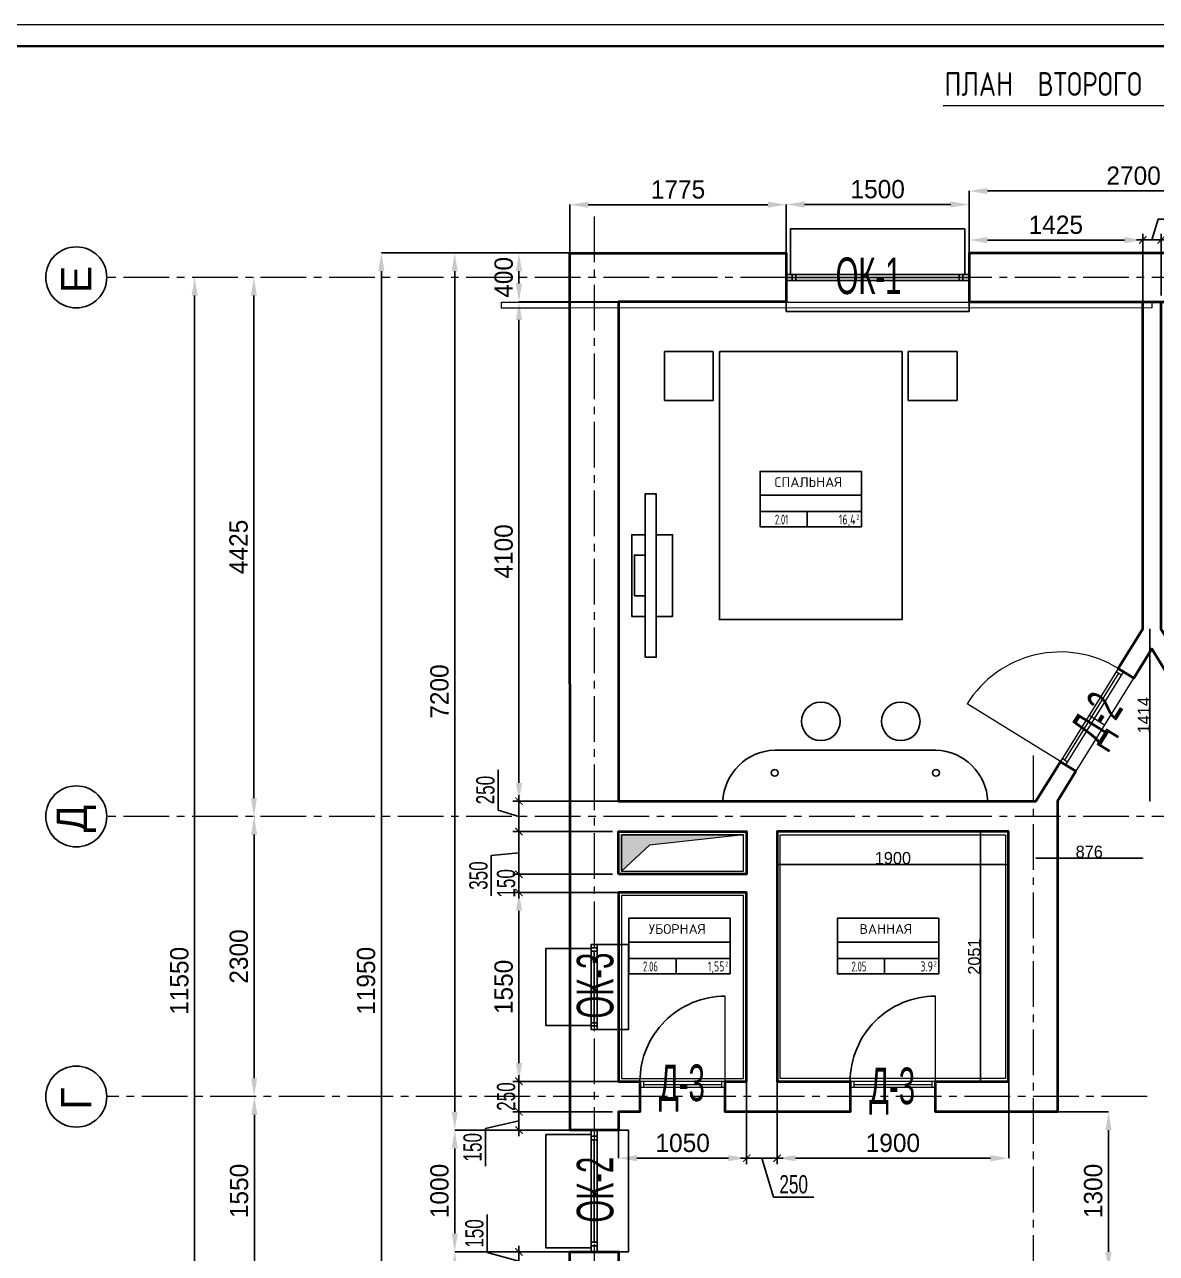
# Model space of a CAD drawing. Header units: millimetres. Extents: x 306212 to 393045, y -154783 to -111932.
# Drawn here: x 376521 to 385807, y -122020 to -111932 of the extents above; entities that cross this region are included whole.
import ezdxf
from ezdxf.enums import TextEntityAlignment as Align

# ---------------------------------------------------------------- set-up
doc = ezdxf.new("R2010")
doc.units = ezdxf.units.MM
doc.linetypes.add('CENTER2', pattern=[1.125, 0.75, -0.125, 0.125, -0.125])
for name, color, linetype in [('0 duvar', 2, 'Continuous'), ('AHSAP KAPI', 152, 'Continuous'), ('AKS', 252, 'CENTER2'), ('DENIZLIK', 174, 'Continuous'), ('room_no', 7, 'Continuous'), ('tefris', 8, 'Continuous')]:
    doc.layers.add(name, color=color, linetype=linetype)
for name, color, linetype, lineweight in [('ahsap', 222, 'Continuous', 13), ('OLCU', 7, 'Continuous', 13), ('Pencere No', 7, 'Continuous', 13)]:
    doc.layers.add(name, color=color, linetype=linetype, lineweight=lineweight)
doc.styles.add('1', font='ARIALN.TTF', dxfattribs={"width": 0.7})
doc.styles.add('CYRILLIC', font='cyriltlc.shx')
doc.styles.add('ROMANS', font='romans', dxfattribs={"width": 0.75})
doc.styles.add('SPDS', font='SPDS.shx')
doc.styles.add('TR', font='tsimplex.shx', dxfattribs={"width": 0.7})
doc.styles.add('YAZI', font='romans.shx')
doc.dimstyles.new('ISO-25', dxfattribs={"dimtxt": 100, "dimasz": 2.5, "dimexe": 1.25, "dimexo": 0.625, "dimtad": 1, "dimdec": 0, "dimtxsty": 'Standard', "dimcen": 2.5, "dimadec": 0, "dimazin": 0, "dimtfac": 1, "dimtdec": 0, "dimtmove": 0, "dimatfit": 3, "dimfxl": 0, "dimarcsym": 0})
doc.dimstyles.get("Standard").update_dxf_attribs({"dimtxt": 125, "dimasz": 60, "dimexe": 50, "dimexo": 50, "dimgap": 30, "dimtad": 1, "dimdec": 0, "dimzin": 0, "dimdsep": 46, "dimtxsty": 'TR', "dimblk": 'ARCHTICK', "dimcen": 90, "dimdle": 50, "dimclrt": 256, "dimadec": 0, "dimazin": 0, "dimtfac": 1, "dimtdec": 0, "dimtofl": 0, "dimtmove": 1, "dimatfit": 3, "dimldrblk": 'ARCHTICK', "dimfxl": 0, "dimtolj": 1, "dimtzin": 0, "dimarcsym": 0})

# ---------------------------------------------------------------- blocks, each defined once
blk = doc.blocks.new('*D584')
at = {"layer": 'ahsap', "color": 0, "lineweight": -2}
for p, q in [((384995, -120857), (385414, -120857)), ((385414, -121007), (385414, -122007)), ((384995, -122157), (385414, -122157))]:
    blk.add_line(p, q, dxfattribs=at)
at = {"layer": 'ahsap', "color": 0}
for points in [[(385389, -121007), (385439, -121007), (385414, -120857)], [(385389, -122007), (385439, -122007), (385414, -122157)]]:
    blk.add_solid(points, dxfattribs=at)
at = {"layer": 'DEFPOINTS', "color": 0}
for p in [(384995, -120857), (384995, -122157), (385414, -122157)]:
    blk.add_point(p, dxfattribs=at)
at = {"layer": 'ahsap', "color": 0, "insert": (385289, -121507), "char_height": 150, "attachment_point": 5, "rotation": 90}
blk.add_mtext('1300', dxfattribs=at)
blk = doc.blocks.new('*D585')
at = {"layer": 'ahsap', "color": 0, "lineweight": -2}
for p, q in [((378404, -114007), (378401, -114007)), ((378402, -114157), (378402, -118282)), ((378404, -118432), (378401, -118432))]:
    blk.add_line(p, q, dxfattribs=at)
at = {"layer": 'ahsap', "color": 0}
for points in [[(378377, -114157), (378427, -114157), (378402, -114007)], [(378377, -118282), (378427, -118282), (378402, -118432)]]:
    blk.add_solid(points, dxfattribs=at)
at = {"layer": 'DEFPOINTS', "color": 0}
for p in [(380970, -114007), (378402, -118432), (380970, -118432)]:
    blk.add_point(p, dxfattribs=at)
at = {"layer": 'ahsap', "color": 0, "insert": (378277, -116220), "char_height": 150, "attachment_point": 5, "rotation": 90}
blk.add_mtext('4425', dxfattribs=at)
blk = doc.blocks.new('*D629')
at = {"layer": 'ahsap', "color": 0, "lineweight": -2}
for p, q in [((378406, -118432), (378403, -118432)), ((378404, -118582), (378404, -120582)), ((378406, -120732), (378403, -120732))]:
    blk.add_line(p, q, dxfattribs=at)
at = {"layer": 'ahsap', "color": 0}
for points in [[(378379, -118582), (378429, -118582), (378404, -118432)], [(378379, -120582), (378429, -120582), (378404, -120732)]]:
    blk.add_solid(points, dxfattribs=at)
at = {"layer": 'DEFPOINTS', "color": 0}
for p in [(380970, -118432), (378404, -120732), (380970, -120732)]:
    blk.add_point(p, dxfattribs=at)
at = {"layer": 'ahsap', "color": 0, "insert": (378279, -119582), "char_height": 150, "attachment_point": 5, "rotation": 90}
blk.add_mtext('2300', dxfattribs=at)
blk = doc.blocks.new('*D630')
at = {"layer": 'ahsap', "color": 0, "lineweight": -2}
for p, q in [((378408, -120732), (378405, -120732)), ((378406, -120882), (378406, -122132)), ((378408, -122282), (378405, -122282))]:
    blk.add_line(p, q, dxfattribs=at)
at = {"layer": 'ahsap', "color": 0}
for points in [[(378381, -120882), (378431, -120882), (378406, -120732)], [(378381, -122132), (378431, -122132), (378406, -122282)]]:
    blk.add_solid(points, dxfattribs=at)
at = {"layer": 'DEFPOINTS', "color": 0}
for p in [(380970, -120732), (378406, -122282), (380970, -122282)]:
    blk.add_point(p, dxfattribs=at)
at = {"layer": 'ahsap', "color": 0, "insert": (378281, -121507), "char_height": 150, "attachment_point": 5, "rotation": 90}
blk.add_mtext('1550', dxfattribs=at)
blk = doc.blocks.new('_ArchTick')
at = {"color": 0, "linetype": 'ByBlock', "const_width": 0.15}
blk.add_lwpolyline([(-0.5, -0.5), (0.5, 0.5)], dxfattribs=at)
blk = doc.blocks.new('*D589')
at = {"layer": 'DEFPOINTS', "color": 0}
for p in [(380577, -122007), (380995, -122007), (381395, -122157)]:
    blk.add_point(p, dxfattribs=at)
at = {"layer": 'OLCU', "color": 0, "lineweight": -2}
for p, q in [((380317, -122011), (380317, -121701)), ((380577, -122207), (380577, -121957)), ((380577, -122082), (380317, -122011)), ((380945, -122007), (380527, -122007)), ((381345, -122157), (380527, -122157))]:
    blk.add_line(p, q, dxfattribs=at)
at = {"layer": 'OLCU', "color": 0, "lineweight": -2, "xscale": 60, "yscale": 60, "zscale": 60}
for p, rotation in [((380577, -122007), 90), ((380577, -122157), 270)]:
    blk.add_blockref('_ArchTick', p, dxfattribs=dict(at, rotation=rotation))
at = {"layer": 'OLCU', "insert": (380212, -121856), "char_height": 150, "attachment_point": 5, "rotation": 90, "style": 'TR'}
blk.add_mtext('\\A1;150', dxfattribs=at)
blk = doc.blocks.new('*D590')
at = {"layer": 'DEFPOINTS', "color": 0}
for p in [(380577, -120607), (381394, -120607), (381395, -120857)]:
    blk.add_point(p, dxfattribs=at)
at = {"layer": 'OLCU', "color": 0, "lineweight": -2}
for p, q in [((381344, -120607), (380527, -120607)), ((380577, -120907), (380577, -120557)), ((381345, -120857), (380527, -120857))]:
    blk.add_line(p, q, dxfattribs=at)
at = {"layer": 'OLCU', "color": 0, "lineweight": -2, "xscale": 60, "yscale": 60, "zscale": 60}
for p, rotation in [((380577, -120607), 90), ((380577, -120857), 270)]:
    blk.add_blockref('_ArchTick', p, dxfattribs=dict(at, rotation=rotation))
at = {"layer": 'OLCU', "insert": (380472, -120732), "char_height": 150, "attachment_point": 5, "rotation": 90, "style": 'TR'}
blk.add_mtext('\\A1;250', dxfattribs=at)
blk = doc.blocks.new('*D591')
at = {"layer": 'ahsap', "color": 0, "lineweight": -2}
for p, q in [((381394, -119057), (380577, -119057)), ((380577, -120457), (380577, -119207)), ((381394, -120607), (380577, -120607))]:
    blk.add_line(p, q, dxfattribs=at)
at = {"layer": 'ahsap', "color": 0}
for points in [[(380552, -119207), (380602, -119207), (380577, -119057)], [(380552, -120457), (380602, -120457), (380577, -120607)]]:
    blk.add_solid(points, dxfattribs=at)
at = {"layer": 'DEFPOINTS', "color": 0}
for p in [(380577, -119057), (381395, -119057), (381395, -120607)]:
    blk.add_point(p, dxfattribs=at)
at = {"layer": 'ahsap', "color": 0, "insert": (380452, -119832), "char_height": 150, "attachment_point": 5, "rotation": 90}
blk.add_mtext('1550', dxfattribs=at)
blk = doc.blocks.new('*D592')
at = {"layer": 'DEFPOINTS', "color": 0}
for p in [(380577, -118907), (381395, -118907), (381395, -119057)]:
    blk.add_point(p, dxfattribs=at)
at = {"layer": 'OLCU', "color": 0, "lineweight": -2}
for p, q in [((381345, -118907), (380527, -118907)), ((380577, -119107), (380577, -118857)), ((381345, -119057), (380527, -119057))]:
    blk.add_line(p, q, dxfattribs=at)
at = {"layer": 'OLCU', "color": 0, "lineweight": -2, "xscale": 60, "yscale": 60, "zscale": 60}
for p, rotation in [((380577, -118907), 90), ((380577, -119057), 270)]:
    blk.add_blockref('_ArchTick', p, dxfattribs=dict(at, rotation=rotation))
at = {"layer": 'OLCU', "insert": (380472, -118982), "char_height": 150, "attachment_point": 5, "rotation": 90, "style": 'TR'}
blk.add_mtext('\\A1;150', dxfattribs=at)
blk = doc.blocks.new('*D593')
at = {"layer": 'DEFPOINTS', "color": 0}
for p in [(381395, -118557), (380577, -118907), (381395, -118907)]:
    blk.add_point(p, dxfattribs=at)
at = {"layer": 'OLCU', "color": 0, "lineweight": -2}
for p, q in [((380577, -118507), (380577, -118957)), ((381345, -118557), (380527, -118557)), ((380577, -118732), (380350, -118753)), ((380350, -118753), (380350, -119083)), ((381345, -118907), (380527, -118907))]:
    blk.add_line(p, q, dxfattribs=at)
at = {"layer": 'OLCU', "color": 0, "lineweight": -2, "xscale": 60, "yscale": 60, "zscale": 60}
for p, rotation in [((380577, -118557), 90), ((380577, -118907), 270)]:
    blk.add_blockref('_ArchTick', p, dxfattribs=dict(at, rotation=rotation))
at = {"layer": 'OLCU', "insert": (380245, -118918), "char_height": 150, "attachment_point": 5, "rotation": 90, "style": 'TR'}
blk.add_mtext('\\A1;350', dxfattribs=at)
blk = doc.blocks.new('*D594')
at = {"layer": 'DEFPOINTS', "color": 0}
for p in [(381394, -118307), (380577, -118557), (381395, -118557)]:
    blk.add_point(p, dxfattribs=at)
at = {"layer": 'OLCU', "color": 0, "lineweight": -2}
for p, q in [((380407, -118381), (380407, -118051)), ((381344, -118307), (380527, -118307)), ((380577, -118257), (380577, -118607)), ((380577, -118432), (380407, -118381)), ((381345, -118557), (380527, -118557))]:
    blk.add_line(p, q, dxfattribs=at)
at = {"layer": 'OLCU', "color": 0, "lineweight": -2, "xscale": 60, "yscale": 60, "zscale": 60}
for p, rotation in [((380577, -118307), 90), ((380577, -118557), 270)]:
    blk.add_blockref('_ArchTick', p, dxfattribs=dict(at, rotation=rotation))
at = {"layer": 'OLCU', "insert": (380302, -118216), "char_height": 150, "attachment_point": 5, "rotation": 90, "style": 'TR'}
blk.add_mtext('\\A1;250', dxfattribs=at)
blk = doc.blocks.new('*D595')
at = {"layer": 'ahsap', "color": 0, "lineweight": -2}
for p, q in [((381393, -114207), (380577, -114207)), ((380577, -118157), (380577, -114357)), ((381394, -118307), (380577, -118307))]:
    blk.add_line(p, q, dxfattribs=at)
at = {"layer": 'ahsap', "color": 0}
for points in [[(380552, -114357), (380602, -114357), (380577, -114207)], [(380552, -118157), (380602, -118157), (380577, -118307)]]:
    blk.add_solid(points, dxfattribs=at)
at = {"layer": 'DEFPOINTS', "color": 0}
for p in [(380577, -114207), (381394, -114207), (381395, -118307)]:
    blk.add_point(p, dxfattribs=at)
at = {"layer": 'ahsap', "color": 0, "insert": (380452, -116257), "char_height": 150, "attachment_point": 5, "rotation": 90}
blk.add_mtext('4100', dxfattribs=at)
blk = doc.blocks.new('*D596')
at = {"layer": 'ahsap', "color": 0, "lineweight": -2}
for p, q in [((381393, -113807), (380576, -113807)), ((380577, -114057), (380577, -113957)), ((381394, -114207), (380576, -114207))]:
    blk.add_line(p, q, dxfattribs=at)
at = {"layer": 'ahsap', "color": 0}
for points in [[(380552, -113957), (380602, -113957), (380577, -113807)], [(380552, -114057), (380602, -114057), (380577, -114207)]]:
    blk.add_solid(points, dxfattribs=at)
at = {"layer": 'DEFPOINTS', "color": 0}
for p in [(380577, -113807), (381394, -113807), (381395, -114207)]:
    blk.add_point(p, dxfattribs=at)
at = {"layer": 'ahsap', "color": 0, "insert": (380452, -114007), "char_height": 150, "attachment_point": 5, "rotation": 90}
blk.add_mtext('400', dxfattribs=at)
blk = doc.blocks.new('*D605')
at = {"layer": 'DEFPOINTS', "color": 0}
for p in [(382445, -120607), (382695, -120608), (382695, -121238)]:
    blk.add_point(p, dxfattribs=at)
at = {"layer": 'OLCU', "color": 0, "lineweight": -2}
for p, q in [((382445, -120657), (382445, -121288)), ((382695, -120658), (382695, -121288)), ((382395, -121238), (382745, -121238)), ((382570, -121238), (382666, -121558)), ((382666, -121558), (382996, -121558))]:
    blk.add_line(p, q, dxfattribs=at)
at = {"layer": 'OLCU', "color": 0, "lineweight": -2, "xscale": 60, "yscale": 60, "zscale": 60, "rotation": 180}
blk.add_blockref('_ArchTick', (382445, -121238), dxfattribs=at)
at = {"layer": 'OLCU', "color": 0, "lineweight": -2, "xscale": 60, "yscale": 60, "zscale": 60}
blk.add_blockref('_ArchTick', (382695, -121238), dxfattribs=at)
at = {"layer": 'OLCU', "insert": (382831, -121453), "char_height": 150, "attachment_point": 5, "style": 'TR'}
blk.add_mtext('\\A1;250', dxfattribs=at)
blk = doc.blocks.new('*D606')
at = {"layer": 'ahsap', "color": 0, "lineweight": -2}
for p, q in [((382445, -120608), (382445, -121239)), ((381395, -120858), (381395, -121239)), ((381545, -121238), (382295, -121238))]:
    blk.add_line(p, q, dxfattribs=at)
at = {"layer": 'ahsap', "color": 0}
for points in [[(381545, -121213), (381545, -121263), (381395, -121238)], [(382295, -121213), (382295, -121263), (382445, -121238)]]:
    blk.add_solid(points, dxfattribs=at)
at = {"layer": 'DEFPOINTS', "color": 0}
for p in [(382445, -120607), (381395, -120857), (382445, -121238)]:
    blk.add_point(p, dxfattribs=at)
at = {"layer": 'ahsap', "color": 0, "insert": (381920, -121113), "char_height": 150, "attachment_point": 5}
blk.add_mtext('1050', dxfattribs=at)
blk = doc.blocks.new('*D607')
at = {"layer": 'ahsap', "color": 0, "lineweight": -2}
for p, q in [((382695, -120609), (382695, -121239)), ((384595, -120609), (384595, -121239)), ((382845, -121238), (384445, -121238))]:
    blk.add_line(p, q, dxfattribs=at)
at = {"layer": 'ahsap', "color": 0}
for points in [[(382845, -121213), (382845, -121263), (382695, -121238)], [(384445, -121213), (384445, -121263), (384595, -121238)]]:
    blk.add_solid(points, dxfattribs=at)
at = {"layer": 'DEFPOINTS', "color": 0}
for p in [(382695, -120608), (384595, -120608), (384595, -121238)]:
    blk.add_point(p, dxfattribs=at)
at = {"layer": 'ahsap', "color": 0, "insert": (383645, -121113), "char_height": 150, "attachment_point": 5}
blk.add_mtext('1900', dxfattribs=at)
blk = doc.blocks.new('*D609')
at = {"layer": 'ahsap', "color": 0, "lineweight": -2}
for p, q in [((380994, -113807), (379448, -113807)), ((379448, -125607), (379448, -113957)), ((380994, -125757), (379448, -125757))]:
    blk.add_line(p, q, dxfattribs=at)
at = {"layer": 'ahsap', "color": 0}
for points in [[(379423, -113957), (379473, -113957), (379448, -113807)], [(379423, -125607), (379473, -125607), (379448, -125757)]]:
    blk.add_solid(points, dxfattribs=at)
at = {"layer": 'DEFPOINTS', "color": 0}
for p in [(379448, -113807), (380995, -113807), (380995, -125757)]:
    blk.add_point(p, dxfattribs=at)
at = {"layer": 'ahsap', "color": 0, "insert": (379323, -119782), "char_height": 150, "attachment_point": 5, "rotation": 90}
blk.add_mtext('11950', dxfattribs=at)
blk = doc.blocks.new('*D633')
at = {"layer": 'ahsap', "color": 0, "lineweight": -2}
for p, q in [((377914, -114007), (377917, -114007)), ((377916, -125407), (377916, -114157)), ((377918, -125557), (377915, -125557))]:
    blk.add_line(p, q, dxfattribs=at)
at = {"layer": 'ahsap', "color": 0}
for points in [[(377891, -114157), (377941, -114157), (377916, -114007)], [(377891, -125407), (377941, -125407), (377916, -125557)]]:
    blk.add_solid(points, dxfattribs=at)
at = {"layer": 'DEFPOINTS', "color": 0}
for p in [(348797, -114007), (377916, -114007), (378409, -125557)]:
    blk.add_point(p, dxfattribs=at)
at = {"layer": 'ahsap', "color": 0, "insert": (377791, -119782), "char_height": 150, "attachment_point": 5, "rotation": 90}
blk.add_mtext('11550', dxfattribs=at)
blk = doc.blocks.new('Дверь 700')
at = {"layer": 'AHSAP KAPI', "lineweight": 5}
for p, q in [((381141, -106535), (381141, -105835)), ((381141, -106535), (381841, -106535)), ((381141, -106585), (381841, -106585)), ((381171, -106535), (381171, -106585)), ((381811, -106560), (381171, -106560)), ((381811, -106535), (381811, -106585))]:
    blk.add_line(p, q, dxfattribs=at)
for points in [[(381141, -106585), (381141, -106535)], [(381841, -106585), (381841, -106535)]]:
    blk.add_lwpolyline(points, dxfattribs=at)
at = {"layer": 'AHSAP KAPI'}
blk.add_arc((381141, -106535), 700, 0, 90, dxfattribs=at)
blk = doc.blocks.new('pencere')
at = {"layer": 'AHSAP KAPI'}
for p, q in [((0, 2.5), (0, -2.5)), ((0, 2.5), (100, 2.5)), ((5, 2.5), (5, -2.5)), ((8, 2.5), (8, -2.5)), ((8, 0), (92, 0)), ((92, 2.5), (92, -2.5)), ((95, 2.5), (95, -2.5)), ((100, 2.5), (100, -2.5)), ((0, -2.5), (100, -2.5))]:
    blk.add_line(p, q, dxfattribs=at)
blk = doc.blocks.new('roomno')
for p, q in [((1101, 344), (0, 344)), ((0, 344), (1101, 344)), ((1101, 166), (0, 166)), ((511, 0), (511, 166))]:
    blk.add_line(p, q)
blk.add_lwpolyline([(1101, 0), (1101, 602), (0, 602), (0, 0)], close=True)
at = {"style": 'CYRILLIC'}
for p in [(536, 499), (536, 374)]:
    blk.add_attdef('KOMNATA', text='', height=79.8, dxfattribs=at).set_placement(p, align=Align.CENTER)
at = {"style": 'ROMANS'}
for tag, width, p in [('LOBBY', 0.7, (533, 200)), ('001', 0.6, (233, 25))]:
    blk.add_attdef(tag, text='', height=108, dxfattribs=dict(at, width=width)).set_placement(p, align=Align.CENTER)
at = {"style": 'ROMANS', "width": 0.7}
blk.add_attdef('M', text='', height=108, dxfattribs=at).set_placement((1038, 25), align=Align.RIGHT)
blk.add_attdef('2', (1046, 79), '', height=53.9, dxfattribs=at)
blk = doc.blocks.new('*D624')
at = {"layer": 'ahsap', "color": 0, "lineweight": -2}
for p, q in [((384365, -118557), (384362, -118557)), ((384363, -118560), (384363, -120606)), ((384365, -120608), (384362, -120608))]:
    blk.add_line(p, q, dxfattribs=at)
at = {"layer": 'ahsap', "color": 0}
for points in [[(384362, -118560), (384363, -118560), (384363, -118557)], [(384362, -120606), (384363, -120606), (384363, -120608)]]:
    blk.add_solid(points, dxfattribs=at)
at = {"layer": 'DEFPOINTS', "color": 0}
for p in [(384595, -118557), (384363, -120608), (384595, -120608)]:
    blk.add_point(p, dxfattribs=at)
at = {"layer": 'ahsap', "color": 0, "insert": (384312, -119583), "char_height": 100, "attachment_point": 5, "rotation": 90}
blk.add_mtext('2051', dxfattribs=at)
blk = doc.blocks.new('*D625')
at = {"layer": 'ahsap', "color": 0, "lineweight": -2}
for p, q in [((382695, -118824), (382695, -118827)), ((382697, -118826), (384592, -118826)), ((384595, -118824), (384595, -118827))]:
    blk.add_line(p, q, dxfattribs=at)
at = {"layer": 'ahsap', "color": 0}
for points in [[(382697, -118825), (382697, -118826), (382695, -118826)], [(384592, -118825), (384592, -118826), (384595, -118826)]]:
    blk.add_solid(points, dxfattribs=at)
at = {"layer": 'DEFPOINTS', "color": 0}
for p in [(382695, -118557), (384595, -118557), (384595, -118826)]:
    blk.add_point(p, dxfattribs=at)
at = {"layer": 'ahsap', "color": 0, "insert": (383645, -118775), "char_height": 100, "attachment_point": 5}
blk.add_mtext('1900', dxfattribs=at)
blk = doc.blocks.new('*D615')
at = {"layer": 'ahsap', "color": 0, "lineweight": -2}
for p, q in [((380995, -113807), (380995, -113410)), ((381145, -113411), (382620, -113411)), ((382770, -113807), (382770, -113410))]:
    blk.add_line(p, q, dxfattribs=at)
at = {"layer": 'ahsap', "color": 0}
for points in [[(381145, -113386), (381145, -113436), (380995, -113411)], [(382620, -113386), (382620, -113436), (382770, -113411)]]:
    blk.add_solid(points, dxfattribs=at)
at = {"layer": 'DEFPOINTS', "color": 0}
for p in [(382770, -113411), (380995, -113807), (382770, -113807)]:
    blk.add_point(p, dxfattribs=at)
at = {"layer": 'ahsap', "color": 0, "insert": (381882, -113286), "char_height": 150, "attachment_point": 5}
blk.add_mtext('1775', dxfattribs=at)
blk = doc.blocks.new('*D616')
at = {"layer": 'ahsap', "color": 0, "lineweight": -2}
for p, q in [((382770, -113807), (382770, -113409)), ((382920, -113409), (384120, -113409)), ((384270, -113807), (384270, -113409))]:
    blk.add_line(p, q, dxfattribs=at)
at = {"layer": 'ahsap', "color": 0}
for points in [[(382920, -113384), (382920, -113434), (382770, -113409)], [(384120, -113384), (384120, -113434), (384270, -113409)]]:
    blk.add_solid(points, dxfattribs=at)
at = {"layer": 'DEFPOINTS', "color": 0}
for p in [(384270, -113409), (382770, -113807), (384270, -113807)]:
    blk.add_point(p, dxfattribs=at)
at = {"layer": 'ahsap', "color": 0, "insert": (383520, -113284), "char_height": 150, "attachment_point": 5}
blk.add_mtext('1500', dxfattribs=at)
blk = doc.blocks.new('*D617')
at = {"layer": 'ahsap', "color": 0, "lineweight": -2}
for p, q in [((384270, -113807), (384270, -113297)), ((384420, -113298), (386820, -113298)), ((386970, -113807), (386970, -113297))]:
    blk.add_line(p, q, dxfattribs=at)
at = {"layer": 'ahsap', "color": 0}
for points in [[(384420, -113273), (384420, -113323), (384270, -113298)], [(386820, -113273), (386820, -113323), (386970, -113298)]]:
    blk.add_solid(points, dxfattribs=at)
at = {"layer": 'DEFPOINTS', "color": 0}
for p in [(386970, -113298), (384270, -113807), (386970, -113807)]:
    blk.add_point(p, dxfattribs=at)
at = {"layer": 'ahsap', "color": 0, "insert": (385620, -113173), "char_height": 150, "attachment_point": 5}
blk.add_mtext('2700', dxfattribs=at)
blk = doc.blocks.new('*D638')
at = {"layer": 'DEFPOINTS', "color": 0}
for p in [(381395, -120857), (380577, -121007), (380998, -121007)]:
    blk.add_point(p, dxfattribs=at)
at = {"layer": 'OLCU', "color": 0, "lineweight": -2}
for p, q in [((380577, -120807), (380577, -121057)), ((380577, -120932), (380302, -120993)), ((381345, -120857), (380527, -120857)), ((380302, -120993), (380302, -121303)), ((380948, -121007), (380527, -121007))]:
    blk.add_line(p, q, dxfattribs=at)
at = {"layer": 'OLCU', "color": 0, "lineweight": -2, "xscale": 60, "yscale": 60, "zscale": 60}
for p, rotation in [((380577, -120857), 90), ((380577, -121007), 270)]:
    blk.add_blockref('_ArchTick', p, dxfattribs=dict(at, rotation=rotation))
at = {"layer": 'OLCU', "insert": (380197, -121148), "char_height": 150, "attachment_point": 5, "rotation": 90, "style": 'TR'}
blk.add_mtext('\\A1;150', dxfattribs=at)
blk = doc.blocks.new('*D639')
at = {"layer": 'ahsap', "color": 0, "lineweight": -2}
for p, q in [((380997, -121007), (380050, -121007)), ((380050, -121157), (380050, -121857)), ((380997, -122007), (380050, -122007))]:
    blk.add_line(p, q, dxfattribs=at)
at = {"layer": 'ahsap', "color": 0}
for points in [[(380025, -121157), (380075, -121157), (380050, -121007)], [(380025, -121857), (380075, -121857), (380050, -122007)]]:
    blk.add_solid(points, dxfattribs=at)
at = {"layer": 'DEFPOINTS', "color": 0}
for p in [(380998, -121007), (380050, -122007), (380998, -122007)]:
    blk.add_point(p, dxfattribs=at)
at = {"layer": 'ahsap', "color": 0, "insert": (379925, -121507), "char_height": 150, "attachment_point": 5, "rotation": 90}
blk.add_mtext('1000', dxfattribs=at)
blk = doc.blocks.new('*D580')
at = {"layer": 'ahsap', "color": 0, "lineweight": -2}
for p, q in [((380993, -122007), (380050, -122007)), ((380050, -125607), (380050, -122157)), ((380993, -125757), (380050, -125757))]:
    blk.add_line(p, q, dxfattribs=at)
at = {"layer": 'ahsap', "color": 0}
for points in [[(380025, -122157), (380075, -122157), (380050, -122007)], [(380025, -125607), (380075, -125607), (380050, -125757)]]:
    blk.add_solid(points, dxfattribs=at)
at = {"layer": 'DEFPOINTS', "color": 0}
for p in [(380050, -122007), (380994, -122007), (380994, -125757)]:
    blk.add_point(p, dxfattribs=at)
at = {"layer": 'ahsap', "color": 0, "insert": (379925, -123882), "char_height": 150, "attachment_point": 5, "rotation": 90}
blk.add_mtext('3750', dxfattribs=at)
blk = doc.blocks.new('*D612')
at = {"layer": 'ahsap', "color": 0, "lineweight": -2}
for p, q in [((380994, -113807), (380050, -113807)), ((380050, -113957), (380050, -120857)), ((380997, -121007), (380050, -121007))]:
    blk.add_line(p, q, dxfattribs=at)
at = {"layer": 'ahsap', "color": 0}
for points in [[(380025, -113957), (380075, -113957), (380050, -113807)], [(380025, -120857), (380075, -120857), (380050, -121007)]]:
    blk.add_solid(points, dxfattribs=at)
at = {"layer": 'DEFPOINTS', "color": 0}
for p in [(380995, -113807), (380050, -121007), (380998, -121007)]:
    blk.add_point(p, dxfattribs=at)
at = {"layer": 'ahsap', "color": 0, "insert": (379925, -117407), "char_height": 150, "attachment_point": 5, "rotation": 90}
blk.add_mtext('7200', dxfattribs=at)
blk = doc.blocks.new('Дверь 900')
at = {"layer": 'AHSAP KAPI', "lineweight": 5}
for p, q in [((355709, -118407), (355709, -117507)), ((356609, -118407), (355709, -118407)), ((355739, -118432), (355739, -118407)), ((356579, -118407), (356579, -118457)), ((356609, -118457), (355709, -118457)), ((355739, -118432), (356579, -118432)), ((355739, -118432), (355739, -118457))]:
    blk.add_line(p, q, dxfattribs=at)
for points in [[(355709, -118457), (355709, -118407)], [(356609, -118457), (356609, -118407)]]:
    blk.add_lwpolyline(points, dxfattribs=at)
blk.add_arc((355709, -118407), 900, 0, 90, dxfattribs=at)
blk = doc.blocks.new('*D641')
at = {"layer": 'ahsap', "color": 0, "lineweight": -2}
for p, q in [((384270, -113806), (384270, -113701)), ((384420, -113701), (385545, -113701)), ((385695, -114207), (385695, -113701))]:
    blk.add_line(p, q, dxfattribs=at)
at = {"layer": 'ahsap', "color": 0}
for points in [[(384420, -113676), (384420, -113726), (384270, -113701)], [(385545, -113676), (385545, -113726), (385695, -113701)]]:
    blk.add_solid(points, dxfattribs=at)
at = {"layer": 'DEFPOINTS', "color": 0}
for p in [(385695, -113701), (384270, -113807), (385695, -114207)]:
    blk.add_point(p, dxfattribs=at)
at = {"layer": 'ahsap', "color": 0, "insert": (384982, -113576), "char_height": 150, "attachment_point": 5}
blk.add_mtext('1425', dxfattribs=at)
blk = doc.blocks.new('*D642')
at = {"layer": 'DEFPOINTS', "color": 0}
for p in [(385695, -113700), (385695, -114207), (385845, -114207)]:
    blk.add_point(p, dxfattribs=at)
at = {"layer": 'OLCU', "color": 0, "lineweight": -2}
for p, q in [((385770, -113700), (385821, -113530)), ((385821, -113530), (386131, -113530)), ((385695, -114157), (385695, -113650)), ((385845, -114157), (385845, -113650)), ((385895, -113700), (385645, -113700))]:
    blk.add_line(p, q, dxfattribs=at)
at = {"layer": 'OLCU', "color": 0, "lineweight": -2, "xscale": 60, "yscale": 60, "zscale": 60, "rotation": 180}
blk.add_blockref('_ArchTick', (385695, -113700), dxfattribs=at)
at = {"layer": 'OLCU', "color": 0, "lineweight": -2, "xscale": 60, "yscale": 60, "zscale": 60}
blk.add_blockref('_ArchTick', (385845, -113700), dxfattribs=at)
at = {"layer": 'OLCU', "insert": (385976, -113425), "char_height": 150, "attachment_point": 5, "style": 'TR'}
blk.add_mtext('\\A1;150', dxfattribs=at)
blk = doc.blocks.new('*D643')
at = {"layer": 'ahsap', "color": 0, "lineweight": -2}
for p, q in [((384818, -118772), (384818, -118775)), ((384821, -118774), (385692, -118774)), ((385695, -118772), (385695, -118775))]:
    blk.add_line(p, q, dxfattribs=at)
at = {"layer": 'ahsap', "color": 0}
for points in [[(384821, -118774), (384821, -118774), (384818, -118774)], [(385692, -118774), (385692, -118774), (385695, -118774)]]:
    blk.add_solid(points, dxfattribs=at)
at = {"layer": 'DEFPOINTS', "color": 0}
for p in [(385695, -116894), (384818, -118307), (385695, -118774)]:
    blk.add_point(p, dxfattribs=at)
at = {"layer": 'ahsap', "color": 0, "insert": (385256, -118723), "char_height": 100, "attachment_point": 5}
blk.add_mtext('876', dxfattribs=at)
blk = doc.blocks.new('*D644')
at = {"layer": 'ahsap', "color": 0, "lineweight": -2}
for p, q in [((385752, -116894), (385755, -116894)), ((385754, -118305), (385754, -116896)), ((385752, -118307), (385755, -118307))]:
    blk.add_line(p, q, dxfattribs=at)
at = {"layer": 'ahsap', "color": 0}
for points in [[(385754, -116896), (385755, -116896), (385754, -116894)], [(385754, -118305), (385755, -118305), (385754, -118307)]]:
    blk.add_solid(points, dxfattribs=at)
at = {"layer": 'DEFPOINTS', "color": 0}
for p in [(385695, -116894), (385754, -116894), (384818, -118307)]:
    blk.add_point(p, dxfattribs=at)
at = {"layer": 'ahsap', "color": 0, "insert": (385704, -117601), "char_height": 100, "attachment_point": 5, "rotation": 90}
blk.add_mtext('1414', dxfattribs=at)

msp = doc.modelspace()

# ---------------------------------------------------------------- hatches: boundary and pattern name
at = {"layer": 'ahsap'}
msp.add_hatch(color=7, dxfattribs=at).paths.add_polyline_path([(381419.6, -118582.4), (381419.6, -118882.4), (381648.3, -118668.8), (382419.6, -118582.4)])

# ---------------------------------------------------------------- linework, layer by layer
at = {"layer": '0 duvar', "color": 7, "lineweight": 30, "ltscale": 0.071429}
msp.add_lwpolyline([(366140.8, -112108.8), (392868.1, -112108.8), (392868.1, -132106), (366140.8, -132106)], close=True, dxfattribs=at)
at = {"layer": 'ahsap', "color": 0}
msp.add_line((384058.6, -112597.7), (387129.3, -112597.7), dxfattribs=at)
at = {"layer": 'ahsap'}
msp.add_line((385382.1, -117682.4), (385254.7, -117603.3), dxfattribs=at)
at = {"layer": 'ahsap', "color": 26, "lineweight": 35}
for points in [[(385146.8, -118062), (384994.6, -118307.4), (384994.6, -118557.4), (384994.6, -118557.4), (384994.6, -120732.4), (384994.6, -120857.4), (384569.6, -120857.4), (383994.6, -120857.4), (383994.6, -120607.4), (384569.6, -120608), (384594.6, -120608), (384594.6, -120608), (384594.6, -118557.4), (382694.6, -118557.4), (382694.6, -120608), (383294.6, -120608), (383294.6, -120858), (382419.6, -120858), (382269.6, -120858), (382269.6, -120607.4), (382419.6, -120607.4), (382444.6, -120607.4), (382444.6, -119057.4), (381394.6, -119057.4), (381394.6, -120607.4), (381419.6, -120607.4), (381569.6, -120607.4), (381569.6, -120857.4), (381394.6, -120857.4), (381394.6, -120882.4), (381394.6, -121007.4), (380997.9, -121007.4), (380997.9, -120882.4), (380994.6, -113807.4), (382769.6, -113807.4), (382769.6, -114007.4), (382769.6, -114207.4), (381394.6, -114207.4), (381394.6, -118282.4), (381394.6, -118307.4), (384818.2, -118307.4), (385019.3, -117983)], [(381394.6, -118907.4), (381394.6, -118557.4), (382444.6, -118557.4), (382444.6, -118907.4)], [(381394.6, -122407.4), (381394.6, -125357.4), (382244.6, -125357.4), (382244.6, -125557.4), (382244.6, -125757.4), (380994.6, -125757.4), (380994.6, -125557.4), (380994.6, -122007.4), (381394.6, -122007.4), (381394.6, -122157.4), (383194.6, -122157.4), (383194.6, -122407.4)]]:
    msp.add_lwpolyline(points, close=True, dxfattribs=at)
for points in [[(386969.6, -113807.4), (384269.6, -113807.4), (384269.6, -114207.4), (386969.6, -114207.4), (386969.6, -113807.4)], [(385493.5, -117218.1), (385694.6, -116893.7), (385694.6, -114207.4), (385769.6, -114207.4), (385844.6, -114207.4), (385844.6, -116893.7), (386045.8, -117218.1), (385918.3, -117297.1)], [(385918.3, -117297.1), (385769.6, -117057.4), (385621, -117297.1), (385493.5, -117218.1)]]:
    msp.add_lwpolyline(points, dxfattribs=at)
at = {"layer": 'ahsap'}
for points in [[(385769.6, -114207.4), (385769.6, -114257.4), (380985, -114259.5), (380435, -114259.5), (380435, -114209.5), (385769.6, -114209.5)], [(384994.6, -118307.4), (385621, -117297.1), (385493.5, -117218.1), (384818.2, -118307.4)], [(381419.6, -118882.4), (381419.6, -118582.4), (382419.6, -118582.4), (381648.3, -118668.8), (381419.6, -118882.4)]]:
    msp.add_lwpolyline(points, dxfattribs=at)
at = {"layer": 'ahsap', "color": 3, "lineweight": 0}
for points in [[(381419.6, -118882.4), (382419.6, -118882.4), (382419.6, -118582.4), (381419.6, -118582.4), (381419.6, -118882.4)], [(382719.6, -118582.4), (384569.6, -118582.4), (384569.6, -120582.4), (382719.6, -120582.4), (382719.6, -118582.4)], [(382419.6, -120582.4), (382419.6, -119082.4), (381419.6, -119082.4), (381419.6, -120582.4), (382419.6, -120582.4)]]:
    msp.add_lwpolyline(points, dxfattribs=at)
at = {"layer": 'AHSAP KAPI'}
for points in [[(384269.6, -114007.4), (384269.6, -114032.4), (382769.6, -114032.4), (382769.6, -113982.4), (382819.6, -113982.4), (382819.6, -114032.4), (382849.6, -114032.4), (382849.6, -113982.4), (382819.6, -113982.4), (384189.6, -113982.4), (384189.6, -114032.4), (384219.6, -114032.4), (384219.6, -113982.4), (384189.6, -113982.4), (384269.6, -113982.4), (384269.6, -114007.4), (382769.6, -114007.4), (382769.6, -114287.4), (384269.6, -114287.4), (384269.6, -114007.4), (384269.6, -113982.4), (384234.6, -113982.4), (384234.7, -113609.2), (382804.6, -113609.2), (382804.6, -113982.4), (382769.6, -113982.4), (382769.6, -114007.4)], [(381219.6, -119482.4), (381219.6, -119512.4), (381219.6, -119537.4), (381169.6, -119537.4), (381169.6, -119512.4), (381219.6, -119512.4), (381219.6, -119482.4), (381169.6, -119482.4), (381169.6, -119537.4), (381169.6, -120152.4), (381169.6, -120182.4), (381219.6, -120182.4), (381219.6, -120152.4), (381169.6, -120152.4), (381169.6, -120127.4), (381219.6, -120127.4), (381219.6, -120152.4), (381219.6, -119537.4), (381194.6, -119537.4), (381194.6, -120127.4)]]:
    msp.add_lwpolyline(points, dxfattribs=at)
at = {"layer": 'AKS', "lineweight": 5, "ltscale": 500}
for p, q in [((381194.6, -113506.3), (381194.6, -128557.4)), ((391769.6, -114007.4), (377194.6, -114007.4)), ((384794.6, -117932.4), (384794.6, -128557.4)), ((391769.6, -118432.4), (377194.6, -118432.4)), ((385732.1, -120732.4), (377194.6, -120732.4))]:
    msp.add_line(p, q, dxfattribs=at)
at = {"layer": 'AKS', "color": 2, "linetype": 'Continuous'}
for centre in [(376944.6, -114007.4), (376944.6, -118432.4), (376944.6, -120732.4)]:
    msp.add_circle(centre, 250.5, dxfattribs=at)
at = {"layer": 'DENIZLIK'}
for points in [[(381169.6, -119517.4), (381169.6, -119517.4), (380796.4, -119517.4), (380796.4, -119844.9), (380796.4, -120147.4), (381169.6, -120147.4), (381169.6, -120147.4), (381169.6, -119517.4)], [(381219.6, -120182.4), (381474.6, -120182.4), (381474.6, -119482.4), (381219.6, -119482.4), (381219.6, -120182.4)], [(380796.4, -121042.4), (381169.6, -121042.4), (381169.6, -121972.4), (380796.4, -121972.4), (380796.4, -121042.4)], [(381474.6, -121007.4), (381219.6, -121007.4), (381219.6, -122007.4), (381474.6, -122007.4), (381474.6, -121007.4)]]:
    msp.add_lwpolyline(points, dxfattribs=at)
at = {"layer": 'OLCU', "linetype": 'Continuous', "ltscale": 50}
msp.add_lwpolyline([(365433.7, -111932.1), (393044.8, -111932.1), (393044.8, -132282.7), (365433.7, -132282.7)], close=True, dxfattribs=at)
at = {"layer": 'tefris'}
for p, q in [((383998.4, -117888.5), (382675.1, -117888.5)), ((384423.9, -118307.4), (382249.6, -118307.4))]:
    msp.add_line(p, q, dxfattribs=at)
for points in [[(382171.1, -114616.7), (381771.1, -114616.7), (381771.1, -115016.7), (382171.1, -115016.7), (382171.1, -114616.7)], [(382221.1, -114616.7), (382221.1, -116816.7), (383721.1, -116816.7), (383721.1, -114616.7), (382221.1, -114616.7)], [(383771.1, -114616.7), (384171.1, -114616.7), (384171.1, -115016.7), (383771.1, -115016.7), (383771.1, -114616.7)], [(381613.7, -116119.7), (381502, -116119.7), (381502, -116790), (381613.7, -116790)], [(381703, -116790), (381837.1, -116790), (381837.1, -116119.7), (381703, -116119.7)]]:
    msp.add_lwpolyline(points, dxfattribs=at)
for points in [[(381613.7, -117125.1), (381703, -117125.1), (381703, -115784.6), (381613.7, -115784.6)], [(381524.3, -116622.4), (381613.7, -116622.4), (381613.7, -116287.3), (381524.3, -116287.3)]]:
    msp.add_lwpolyline(points, close=True, dxfattribs=at)
for centre, radius in [((383053.8, -117652.2), 158.2), ((383709.7, -117652.2), 158.2), ((382675.1, -118074.7), 27.9), ((383998.4, -118074.7), 27.9)]:
    msp.add_circle(centre, radius, dxfattribs=at)
for centre, start, end in [((382688.4, -118327.5), 91.73055, 177.37169), ((383985.1, -118327.5), 2.62831, 88.26945)]:
    msp.add_arc(centre, 439.2, start, end, dxfattribs=at)

# ---------------------------------------------------------------- block references
at = {"layer": 'ahsap', "rotation": 58.20100000174374}
msp.add_blockref('Дверь 900', (96947.2, -357906.6), dxfattribs=at)
at = {"layer": 'ahsap', "xscale": -1, "rotation": 359.9999999990441}
for p in [(763410.5, -14072.8), (765135.5, -14072.8)]:
    msp.add_blockref('Дверь 700', p, dxfattribs=at)
at = {"layer": 'AHSAP KAPI', "xscale": 10, "yscale": 10, "zscale": 10, "rotation": 270}
msp.add_blockref('pencere', (381194.6, -121007.4), dxfattribs=at)
at = {"layer": 'room_no'}
ref = msp.add_blockref('roomno', (382555.5, -116054.5), dxfattribs=dict(at, xscale=0.7552368622273207, yscale=0.7552368622273207, zscale=0.7552368621983202))
ref.add_attrib('KOMNATA', 'СПАЛЬНАЯ', dxfattribs={"layer": '0', "height": 80, "style": 'YAZI'}).set_placement((382952, -115727.9), align=Align.CENTER)
ref.add_attrib('001', '2.01', dxfattribs={"layer": '0', "height": 81.39, "style": 'ROMANS', "width": 0.6}).set_placement((382731.8, -116035.9), align=Align.CENTER)
ref.add_attrib('2', '2', (383345.2, -115994.9), dxfattribs={"layer": '0', "height": 40.7, "style": 'ROMANS', "width": 0.7})
ref.add_attrib('M', '16,4', dxfattribs={"layer": '0', "height": 81.39, "style": 'ROMANS', "width": 0.7}).set_placement((383339.1, -116035.7), align=Align.RIGHT)
ref = msp.add_blockref('roomno', (381479.6, -119723.3), dxfattribs=dict(at, xscale=0.7552368622273207, yscale=0.7552368622273207, zscale=0.7552368621983202))
ref.add_attrib('KOMNATA', 'УБОРНАЯ', dxfattribs={"layer": '0', "height": 80, "style": 'YAZI'}).set_placement((381876.1, -119396.7), align=Align.CENTER)
ref.add_attrib('001', '2.06', dxfattribs={"layer": '0', "height": 81.39, "style": 'ROMANS', "width": 0.6}).set_placement((381655.8, -119704.7), align=Align.CENTER)
ref.add_attrib('2', '2', (382269.2, -119663.7), dxfattribs={"layer": '0', "height": 40.7, "style": 'ROMANS', "width": 0.7})
ref.add_attrib('M', '1,55', dxfattribs={"layer": '0', "height": 81.39, "style": 'ROMANS', "width": 0.7}).set_placement((382263.1, -119704.5), align=Align.RIGHT)
ref = msp.add_blockref('roomno', (383190.3, -119723.3), dxfattribs=dict(at, xscale=0.7552368622273207, yscale=0.7552368622273207, zscale=0.7552368621983202))
ref.add_attrib('KOMNATA', 'ВАННАЯ', dxfattribs={"layer": '0', "height": 80, "style": 'YAZI'}).set_placement((383586.8, -119396.7), align=Align.CENTER)
ref.add_attrib('001', '2.05', dxfattribs={"layer": '0', "height": 81.39, "style": 'ROMANS', "width": 0.6}).set_placement((383366.6, -119704.7), align=Align.CENTER)
ref.add_attrib('2', '2', (383980, -119663.7), dxfattribs={"layer": '0', "height": 40.7, "style": 'ROMANS', "width": 0.7})
ref.add_attrib('M', '3.9', dxfattribs={"layer": '0', "height": 81.39, "style": 'ROMANS', "width": 0.7}).set_placement((383973.9, -119704.5), align=Align.RIGHT)

# ---------------------------------------------------------------- texts
at = {"layer": '0 duvar', "color": 0, "ltscale": 0.071429, "style": 'SPDS'}
msp.add_text('ПЛАН  ВТОРОГО  ЭТАЖА', height=195, dxfattribs=at).set_placement((384068.4, -112517.4))
at = {"layer": 'AKS', "color": 1}
for s, p in [('Е', (376944.6, -114024.7)), ('Д', (376944.6, -118449.7)), ('Г', (376944.6, -120749.7))]:
    msp.add_text(s, height=250, rotation=90, dxfattribs=at).set_placement(p, align=Align.MIDDLE)
at = {"layer": 'Pencere No', "style": '1', "width": 0.7}
for s, p in [('ОК-1', (383174.9, -114144.2)), ('Д-3', (381725.4, -120769.2)), ('Д-3', (383450.4, -120794.2))]:
    msp.add_text(s, height=300, dxfattribs=at).set_placement(p)
for s, rotation, p in [('Д-2', 58.201, (385343.5, -117862)), ('ОК-3', 90, (381351.4, -120091.8)), ('ОК-2', 90, (381351.4, -121766.8))]:
    msp.add_text(s, height=300, rotation=rotation, dxfattribs=at).set_placement(p)

# ---------------------------------------------------------------- dimensions: what is measured, and where the dimension line sits
at = {"layer": 'ahsap', "color": 0}
for base, p1, p2, picture, middle in [((386969.6, -113297.7), (384269.6, -113807.4), (386969.6, -113807.4), '*D617', (385619.6, -113172.7)), ((382769.6, -113410.6), (380994.6, -113807.4), (382769.6, -113807.4), '*D615', (381882.1, -113285.6)), ((384269.6, -113409.4), (382769.6, -113807.4), (384269.6, -113807.4), '*D616', (383519.6, -113284.4)), ((385694.6, -113701.3), (384269.6, -113806.8), (385694.6, -114207.4), '*D641', (384982.1, -113576.3)), ((382444.6, -121238.3), (381394.6, -120857.4), (382444.6, -120607.4), '*D606', (381919.6, -121113.3)), ((384594.6, -121238.3), (382694.6, -120608), (384594.6, -120608), '*D607', (383644.6, -121113.3))]:
    dim = msp.add_linear_dim(base=base, p1=p1, p2=p2, dimstyle='ISO-25', override={"dimtxt": 150, "dimasz": 150, "dimexe": 0.25, "dimgap": 50, "dimdle": 0.25, "dimfxl": 0.25}, dxfattribs=at)
    dim.commit()
    dim.dimension.update_dxf_attribs({"geometry": picture, "text_midpoint": middle})
for base, p1, p2, override, picture, middle in [((379448, -113807.4), (380994.6, -125757.4), (380994.6, -113807.4), {"dimtxt": 150, "dimasz": 150, "dimexe": 0.25, "dimgap": 50, "dimdle": 0.25, "dimfxl": 0.25}, '*D609', (379323, -119782.4)), ((380050, -121007.4), (380994.6, -113807.4), (380997.9, -121007.4), {"dimtxt": 150, "dimasz": 150, "dimexe": 0.25, "dimgap": 50, "dimdle": 0.25, "dimfxl": 0.25}, '*D612', (379925, -117407.4)), ((378401.8, -118432.4), (380969.6, -114007.4), (380969.6, -118432.4), {"dimtxt": 150, "dimasz": 150, "dimgap": 50, "dimfxl": 2, "dimfxlon": 1}, '*D585', (378276.8, -116219.9)), ((380576.9, -114207.4), (381394.6, -118307.4), (381394, -114207.4), {"dimtxt": 150, "dimasz": 150, "dimexe": 0.25, "dimgap": 50, "dimdle": 0.25, "dimfxl": 0.25}, '*D595', (380451.9, -116257.4)), ((378403.8, -120732.4), (380969.6, -118432.4), (380969.6, -120732.4), {"dimtxt": 150, "dimasz": 150, "dimgap": 50, "dimfxl": 2, "dimfxlon": 1}, '*D629', (378278.8, -119582.4)), ((380576.9, -119057.4), (381394.6, -120607.4), (381394.6, -119057.4), {"dimtxt": 150, "dimasz": 150, "dimexe": 0.25, "dimgap": 50, "dimdle": 0.25, "dimfxl": 0.25}, '*D591', (380451.9, -119832.4)), ((378405.8, -122282.4), (380969.6, -120732.4), (380969.6, -122282.4), {"dimtxt": 150, "dimasz": 150, "dimgap": 50, "dimfxl": 2, "dimfxlon": 1}, '*D630', (378280.8, -121507.4)), ((385414.2, -122157.4), (384994.6, -120857.4), (384994.6, -122157.4), {"dimtxt": 150, "dimasz": 150, "dimexe": 0.25, "dimgap": 50, "dimdle": 0.25, "dimfxl": 0.25, "dimfxlon": 0}, '*D584', (385289.2, -121507.4)), ((380050, -122007.4), (380997.9, -121007.4), (380997.9, -122007.4), {"dimtxt": 150, "dimasz": 150, "dimexe": 0.25, "dimgap": 50, "dimdle": 0.25, "dimfxl": 0.25}, '*D639', (379925, -121507.4)), ((380050, -122007.4), (380994, -125757.4), (380994, -122007.4), {"dimtxt": 150, "dimasz": 150, "dimexe": 0.25, "dimgap": 50, "dimdle": 0.25, "dimfxl": 0.25}, '*D580', (379925, -123882.4))]:
    dim = msp.add_linear_dim(base=base, p1=p1, p2=p2, angle=90, dimstyle='ISO-25', override=override, dxfattribs=at)
    dim.commit()
    dim.dimension.update_dxf_attribs({"geometry": picture, "text_midpoint": middle})
for base, p1, p2, override, picture, middle in [((380576.7, -113807.4), (381394.6, -114207.4), (381394, -113807.4), {"dimtxt": 150, "dimasz": 150, "dimexe": 0.25, "dimgap": 50, "dimdle": 0.25, "dimfxl": 0.25}, '*D596', (380576.7, -114007.4)), ((377915.9, -114007.4), (378408.6, -125557.4), (348797.5, -114007.4), {"dimtxt": 150, "dimasz": 150, "dimgap": 50, "dimfxl": 2, "dimfxlon": 1}, '*D633', (377915.9, -119782.4))]:
    dim = msp.add_linear_dim(base=base, p1=p1, p2=p2, angle=90, dimstyle='ISO-25', override=override, dxfattribs=at)
    dim.commit()
    dim.dimension.update_dxf_attribs({"geometry": picture, "text_midpoint": middle, "dimtype": 160})
at = {"layer": 'ahsap'}
for base, p1, p2, picture, middle in [((385694.6, -118774), (384818.2, -118307.4), (385694.6, -116893.7), '*D643', (385256.4, -118723.4)), ((384594.6, -118825.7), (382694.6, -118557.4), (384594.6, -118557.4), '*D625', (383644.6, -118775.1))]:
    dim = msp.add_linear_dim(base=base, p1=p1, p2=p2, dimstyle='ISO-25', override={"dimfxl": 2, "dimfxlon": 1}, dxfattribs=at)
    dim.commit()
    dim.dimension.update_dxf_attribs({"geometry": picture, "text_midpoint": middle})
for base, p1, p2, picture, middle in [((385754.2, -116893.7), (384818.2, -118307.4), (385694.6, -116893.7), '*D644', (385703.6, -117600.5)), ((384362.9, -120608), (384594.6, -118557.4), (384594.6, -120608), '*D624', (384312.2, -119582.7))]:
    dim = msp.add_linear_dim(base=base, p1=p1, p2=p2, angle=90, dimstyle='ISO-25', override={"dimfxl": 2, "dimfxlon": 1}, dxfattribs=at)
    dim.commit()
    dim.dimension.update_dxf_attribs({"geometry": picture, "text_midpoint": middle})
at = {"layer": 'OLCU'}
for base, p1, p2, picture, middle in [((385694.6, -113700), (385844.6, -114206.8), (385694.6, -114206.8), '*D642', (385850.6, -113425)), ((382694.6, -121238.3), (382444.6, -120607.4), (382694.6, -120608), '*D605', (382695.6, -121453.3))]:
    dim = msp.add_linear_dim(base=base, p1=p1, p2=p2, dimstyle='Standard', override={"dimtxt": 150}, dxfattribs=at)
    dim.commit()
    dim.dimension.update_dxf_attribs({"geometry": picture, "text_midpoint": middle})
dim = msp.add_linear_dim(base=(380576.9, -118557.4), p1=(381394, -118307.4), p2=(381394.6, -118557.4), angle=90, dimstyle='Standard', override={"dimtxt": 150}, dxfattribs=at)
dim.commit()
dim.dimension.update_dxf_attribs({"geometry": '*D594', "text_midpoint": (380301.9, -118351.4)})
for base, p1, p2, picture, middle in [((380576.9, -118907.4), (381394.6, -118557.4), (381394.6, -118907.4), '*D593', (380349.7, -118782.8)), ((380576.9, -118907.4), (381394.6, -119057.4), (381394.6, -118907.4), '*D592', (380576.9, -118982.4)), ((380576.9, -120607.4), (381394.6, -120857.4), (381394, -120607.4), '*D590', (380576.9, -120732.4)), ((380576.9, -121007.4), (381394.6, -120857.4), (380997.9, -121007.4), '*D638', (380301.9, -121022.9)), ((380576.9, -122007.4), (381394.6, -122157.4), (380994.6, -122007.4), '*D589', (380316.9, -121981.3))]:
    dim = msp.add_linear_dim(base=base, p1=p1, p2=p2, angle=90, dimstyle='Standard', override={"dimtxt": 150}, dxfattribs=at)
    dim.commit()
    dim.dimension.update_dxf_attribs({"geometry": picture, "text_midpoint": middle, "dimtype": 160})

doc.saveas('drawing.dxf')
